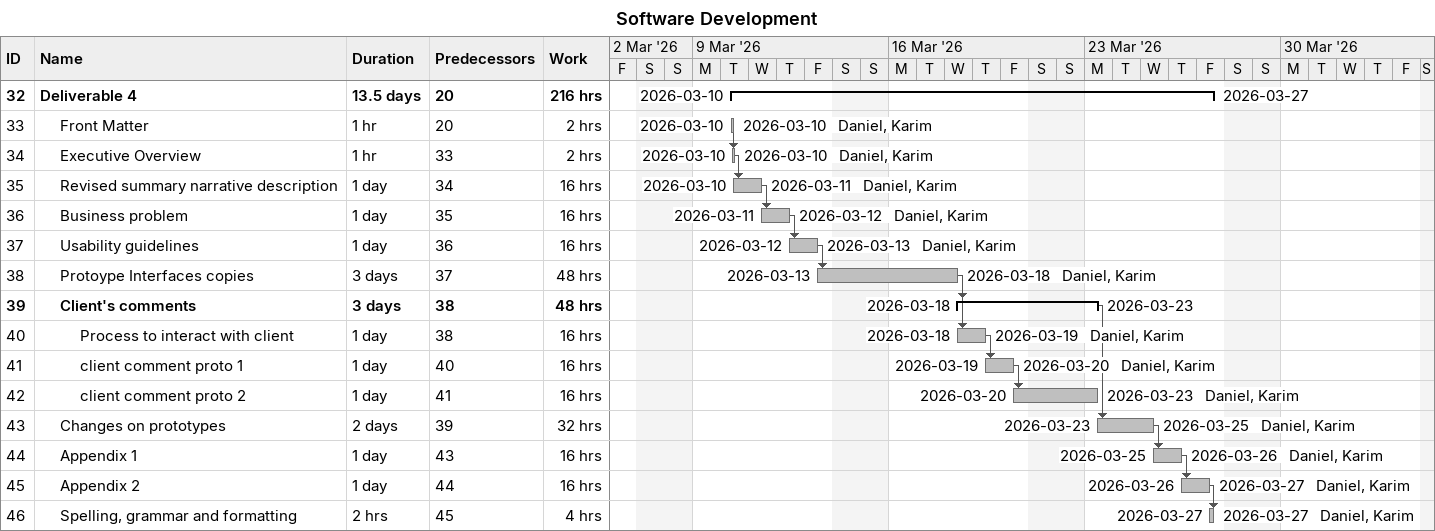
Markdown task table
Software Development

| ID | Level | Task | Duration | Start | Finish | Predecessors | Resources | Work (h) |
|---|---|---|---|---|---|---|---|---|
| 32 | 1 | **Deliverable 4** | 13.5d | 2026-03-10 | 2026-03-27 | 20 |  | 216 |
| 33 | 2 | Front Matter | 1h | 2026-03-10 | 2026-03-10 | 20 | Daniel, Karim | 2 |
| 34 | 2 | Executive Overview | 1h | 2026-03-10 | 2026-03-10 | 33 | Daniel, Karim | 2 |
| 35 | 2 | Revised summary narrative description | 1d | 2026-03-10 | 2026-03-11 | 34 | Daniel, Karim | 16 |
| 36 | 2 | Business problem | 1d | 2026-03-11 | 2026-03-12 | 35 | Daniel, Karim | 16 |
| 37 | 2 | Usability guidelines | 1d | 2026-03-12 | 2026-03-13 | 36 | Daniel, Karim | 16 |
| 38 | 2 | Protoype Interfaces copies | 3d | 2026-03-13 | 2026-03-18 | 37 | Daniel, Karim | 48 |
| 39 | 2 | **Client's comments** | 3d | 2026-03-18 | 2026-03-23 | 38 |  | 48 |
| 40 | 3 | Process to interact with client | 1d | 2026-03-18 | 2026-03-19 | 38 | Daniel, Karim | 16 |
| 41 | 3 | client comment proto 1 | 1d | 2026-03-19 | 2026-03-20 | 40 | Daniel, Karim | 16 |
| 42 | 3 | client comment proto 2 | 1d | 2026-03-20 | 2026-03-23 | 41 | Daniel, Karim | 16 |
| 43 | 2 | Changes on prototypes | 2d | 2026-03-23 | 2026-03-25 | 39 | Daniel, Karim | 32 |
| 44 | 2 | Appendix 1 | 1d | 2026-03-25 | 2026-03-26 | 43 | Daniel, Karim | 16 |
| 45 | 2 | Appendix 2 | 1d | 2026-03-26 | 2026-03-27 | 44 | Daniel, Karim | 16 |
| 46 | 2 | Spelling, grammar and formatting | 2h | 2026-03-27 | 2026-03-27 | 45 | Daniel, Karim | 4 |
